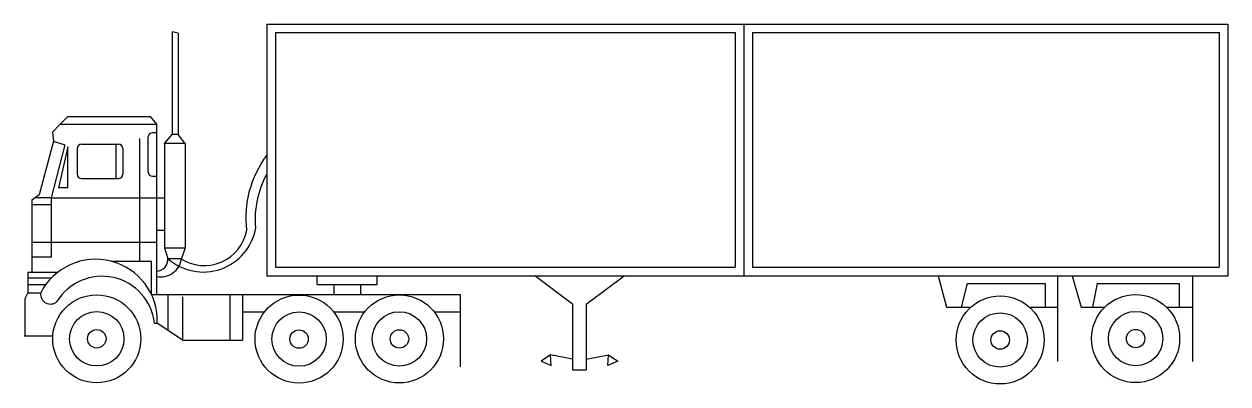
# Model space of a CAD drawing. Extents: x 0 to 12.1, y 0 to 3.6.
import ezdxf

# ---------------------------------------------------------------- set-up
doc = ezdxf.new("R2010")
doc.units = 0
doc.header["$MEASUREMENT"] = 0
doc.layers.add('C-CARRO', color=2, linetype='CONTINUOUS')

msp = doc.modelspace()

# ---------------------------------------------------------------- linework, layer by layer
at = {"layer": 'C-CARRO'}
for p, q in [((1.481, 3.526), (1.481, 2.495)), ((1.539, 3.511), (1.481, 3.526)), ((1.539, 3.511), (1.539, 2.495)), ((2.43, 3.603), (12.073, 3.603)), ((2.43, 3.603), (2.43, 1.075)), ((2.516, 3.517), (7.129, 3.517)), ((2.516, 3.517), (2.516, 1.161)), ((7.129, 3.517), (7.129, 1.161)), ((7.216, 3.603), (7.216, 1.075)), ((7.302, 3.517), (11.987, 3.517)), ((7.302, 3.517), (7.302, 1.161)), ((11.987, 3.517), (11.987, 1.161)), ((12.073, 3.603), (12.073, 1.075)), ((0.431, 2.676), (0.354, 2.599)), ((0.431, 2.676), (1.258, 2.676)), ((1.258, 2.676), (1.321, 2.599)), ((0.354, 2.599), (0.28, 2.519)), ((0.354, 2.599), (1.321, 2.599)), ((1.321, 2.599), (1.321, 0.887)), ((0.289, 2.426), (0.144, 1.887)), ((0.28, 2.519), (0.289, 2.426)), ((0.289, 2.426), (0.403, 2.39)), ((1.151, 2.454), (1.151, 1.221)), ((1.237, 2.469), (1.237, 2.117)), ((1.281, 2.513), (1.321, 2.513)), ((1.401, 2.405), (1.481, 2.495)), ((1.539, 2.495), (1.481, 2.495)), ((1.61, 2.405), (1.539, 2.495)), ((0.403, 2.39), (0.267, 1.857)), ((0.431, 2.369), (0.34, 1.958)), ((0.431, 1.958), (0.431, 2.369)), ((0.526, 2.353), (0.526, 2.094)), ((0.569, 2.396), (0.942, 2.396)), ((0.915, 2.396), (0.915, 2.051)), ((0.985, 2.353), (0.985, 2.094)), ((1.401, 2.405), (1.401, 1.355)), ((1.61, 2.405), (1.401, 2.405)), ((1.61, 2.405), (1.61, 1.355)), ((1.281, 2.074), (1.321, 2.074)), ((0.431, 1.958), (0.34, 1.958)), ((0.569, 2.051), (0.942, 2.051)), ((0.144, 1.887), (0.073, 1.836)), ((0.073, 1.836), (0.073, 1.111)), ((0.267, 1.857), (0.103, 1.857)), ((0.267, 1.857), (0.267, 1.262)), ((0.267, 1.857), (1.321, 1.857)), ((1.321, 1.857), (1.401, 1.857)), ((0.073, 1.792), (0.267, 1.792)), ((1.321, 1.534), (1.401, 1.534)), ((0.073, 1.413), (1.321, 1.413)), ((1.401, 1.355), (1.436, 1.249)), ((1.401, 1.355), (1.61, 1.355)), ((1.61, 1.355), (1.574, 1.247)), ((0.267, 1.262), (0.073, 1.262)), ((0.868, 1.221), (1.271, 1.221)), ((1.271, 0.887), (1.271, 1.221)), ((1.436, 1.249), (1.574, 1.249)), ((0.03, 1.111), (0.03, 0.902)), ((0.03, 1.111), (0.332, 1.111)), ((2.516, 1.161), (7.129, 1.161)), ((7.302, 1.161), (11.987, 1.161)), ((0.03, 1.053), (0.267, 1.053)), ((0.03, 0.988), (0.212, 0.988)), ((2.43, 1.075), (12.073, 1.075)), ((2.935, 0.987), (2.935, 1.075)), ((2.935, 0.987), (3.537, 0.987)), ((3.103, 0.987), (3.103, 0.887)), ((3.369, 0.987), (3.369, 0.887)), ((3.537, 0.987), (3.537, 1.075)), ((5.497, 0.789), (5.117, 1.075)), ((5.635, 0.789), (6.016, 1.075)), ((9.165, 1.075), (9.249, 0.761)), ((9.456, 0.998), (9.395, 0.761)), ((9.456, 0.998), (10.241, 0.998)), ((10.241, 0.998), (10.241, 0.761)), ((10.364, 1.075), (10.364, 0.761)), ((10.512, 1.075), (10.602, 0.761)), ((10.762, 0.998), (10.713, 0.761)), ((10.762, 0.998), (11.585, 0.998)), ((11.585, 0.998), (11.585, 0.761)), ((11.717, 1.075), (11.717, 0.761)), ((0.03, 0.902), (0, 0.844)), ((0.03, 0.902), (0.16, 0.902)), ((1.271, 0.887), (4.37, 0.887)), ((1.437, 0.887), (1.437, 0.527)), ((1.582, 0.865), (1.582, 0.428)), ((2.057, 0.881), (2.057, 0.428)), ((2.186, 0.881), (2.186, 0.428)), ((4.37, 0.887), (4.37, 0.708)), ((0, 0.844), (0, 0.471)), ((5.497, 0.789), (5.497, 0.13)), ((5.635, 0.789), (5.635, 0.13)), ((9.249, 0.761), (9.495, 0.761)), ((10.081, 0.761), (10.364, 0.761)), ((10.364, 0.761), (10.364, 0.215)), ((10.602, 0.761), (10.839, 0.761)), ((11.455, 0.761), (11.717, 0.761)), ((11.717, 0.761), (11.717, 0.215)), ((2.402, 0.708), (2.186, 0.708)), ((3.407, 0.708), (3.104, 0.708)), ((4.37, 0.708), (4.112, 0.708)), ((4.37, 0.708), (4.37, 0.161)), ((1.302, 0.6), (1.33, 0.6)), ((1.582, 0.428), (1.33, 0.6)), ((-0.006, 0.471), (0.282, 0.471)), ((1.582, 0.428), (2.186, 0.428)), ((5.275, 0.281), (5.183, 0.216)), ((5.282, 0.173), (5.275, 0.281)), ((5.497, 0.237), (5.275, 0.281)), ((5.635, 0.237), (5.857, 0.281)), ((5.851, 0.173), (5.857, 0.281)), ((5.857, 0.281), (5.95, 0.216)), ((5.183, 0.216), (5.282, 0.173)), ((5.497, 0.13), (5.635, 0.13)), ((5.95, 0.216), (5.851, 0.173))]:
    msp.add_line(p, q, dxfattribs=at)
for points in [[(1.563, 1.249, 0.537065), (2.229, 1.534, -0.194665), (2.43, 2.282, -2.985743)], [(1.436, 1.249, 0.590881), (2.318, 1.558, -0.140814), (2.43, 2.097, -4.044008)]]:
    msp.add_lwpolyline(points, format="xyb", dxfattribs=at)
for centre, radius in [((0.723, 0.442), 0.442), ((2.753, 0.439), 0.442), ((3.76, 0.441), 0.442), ((9.788, 0.43), 0.442), ((11.147, 0.444), 0.442), ((0.723, 0.442), 0.273), ((2.753, 0.439), 0.273), ((3.76, 0.441), 0.273), ((9.788, 0.43), 0.273), ((11.147, 0.444), 0.273), ((0.723, 0.442), 0.0927), ((2.753, 0.439), 0.0927), ((3.76, 0.441), 0.0927), ((9.788, 0.43), 0.0927), ((11.147, 0.444), 0.0927)]:
    msp.add_circle(centre, radius, dxfattribs=at)
for centre, radius, start, end in [((1.281, 2.469), 0.0431, 90, 180), ((0.569, 2.353), 0.0431, 90, 180), ((0.942, 2.353), 0.0431, 0, 90), ((0.569, 2.094), 0.0431, 180, 270), ((0.942, 2.094), 0.0431, 270, 0), ((1.281, 2.117), 0.0431, 180, 270), ((0.712, 0.622), 0.619, 358.0084, 153.082), ((1.362, 1.277), 0.214, 258.7332, 352.6123), ((1.321, 1.237), 0.115, 269.7578, 5.8001), ((0.776, 0.541), 0.529, 6.3943, 148.762), ((0.258, 0.89), 0.099, 172.9464, 311.5365)]:
    msp.add_arc(centre, radius, start, end, dxfattribs=at)

doc.saveas('drawing.dxf')
